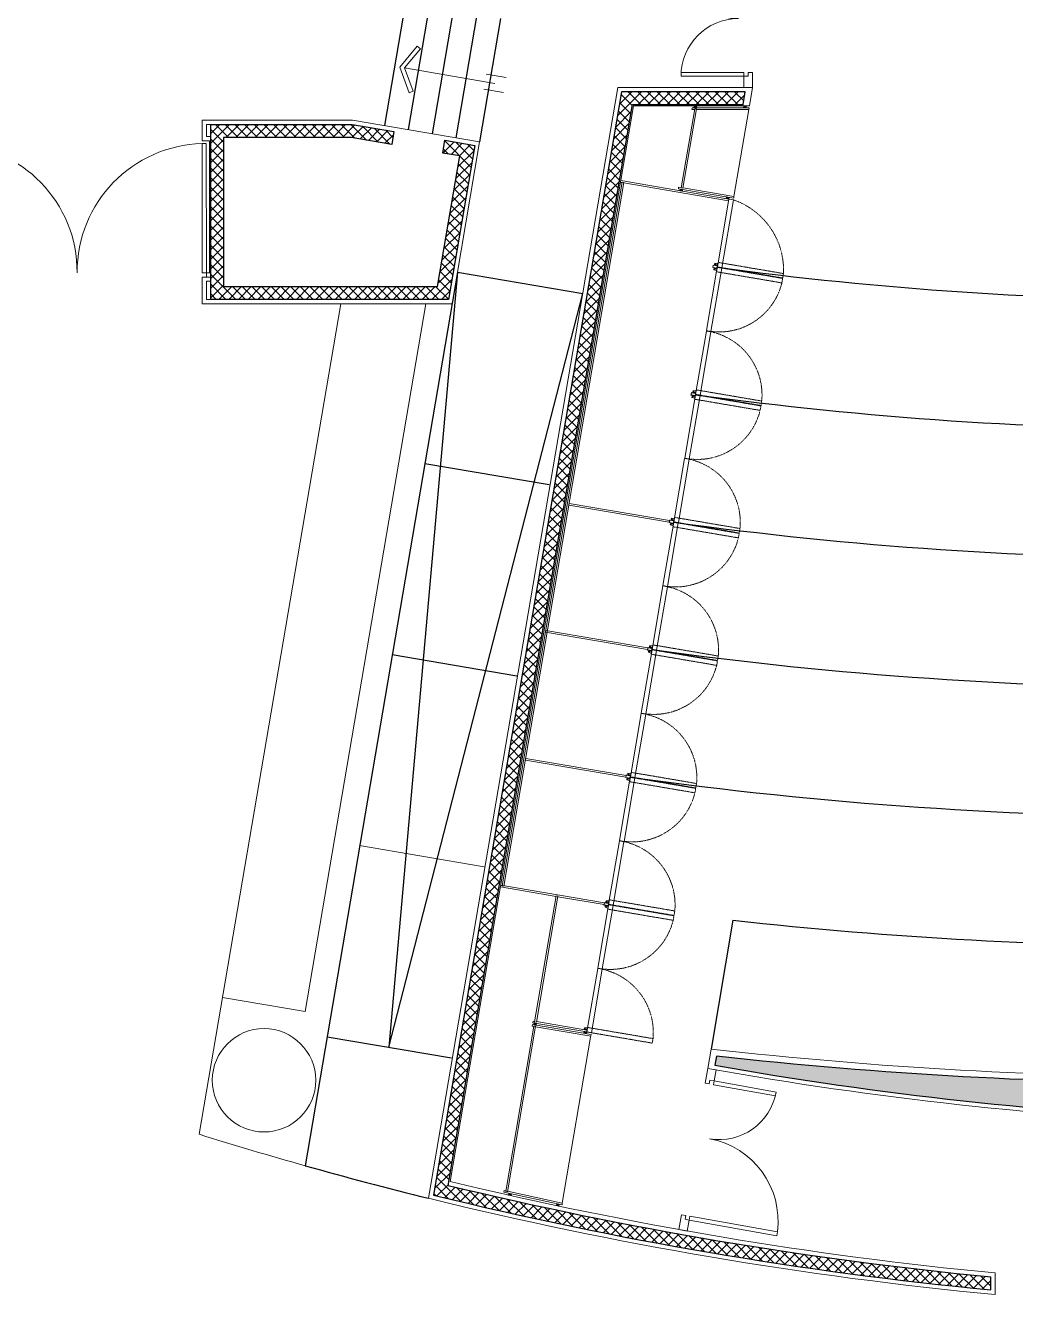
# Model space of a CAD drawing. Header units: inches. Extents: x 13084 to 220150, y 6494 to 167180.
# Drawn here: x 109365 to 120853, y 120435 to 135165 of the extents above; entities that cross this region are included whole.
import ezdxf

# ---------------------------------------------------------------- set-up
doc = ezdxf.new("R2010")
doc.units = ezdxf.units.IN
doc.header["$MEASUREMENT"] = 0
doc.linetypes.add('Ground Floor$0$HIDDEN', pattern=[0.375, 0.25, -0.125])
for name, color, linetype, lineweight in [('Ground Floor$0$A-G23-M-Stairs-Concrete', 251, 'Continuous', 25), ('Ground Floor$0$A-G250-M-Walls-Blockwork', 7, 'Continuous', 25), ('Ground Floor$0$A-G252-H-Internal-Walls', 251, 'Continuous', 9), ('Ground Floor$0$A-G312-M-Wall-Finish-Plaster', 7, 'Continuous', 15), ('Ground Floor$0$A-G322-M-Door', 251, 'Continuous', 15), ('Ground Floor$0$A-G331-M-Floor-Finish-Screed', 251, 'Continuous', 5), ('Ground Floor$0$A-G4-M-Furniture-Built-In', 251, 'Continuous', 9), ('Ground Floor$0$A-Z036-G-Stair-Symbology', 251, 'Continuous', 15)]:
    doc.layers.add(name, color=color, linetype=linetype, lineweight=lineweight)

# ---------------------------------------------------------------- blocks, each defined once
blk = doc.blocks.new('Ground Floor$0$d1a')
at = {"layer": 'Ground Floor$0$A-G322-M-Door'}
for points in [[(-1064.145518771998, -129.9999999967986), (-1064.145518772028, -174.9999999958491), (-34.14551877198392, -174.9999999998545), (-34.14551877198392, -129.9999999998472)], [(15.85448122795788, -174.999999999829), (15.85448122797243, -129.9999999998436), (-34.14551877202757, -129.9999999998472), (-34.14551877204212, -0.1244833947312145), (65.85448122797243, -0.1244833947275765), (65.85448122795788, -174.9999999998363)]]:
    blk.add_lwpolyline(points, close=True, dxfattribs=at)
at = {"layer": 'Ground Floor$0$A-G322-M-Door', "elevation": 1.589085984569213e-09}
blk.add_lwpolyline([(-764.145518772013, -1769.999999999989), (-34.14551877199847, -1770.00000000076), (-34.14551877199847, -1725.000000000782), (-764.1455187719839, -1725.000000000935)], dxfattribs=at)
blk.add_lwpolyline([(15.85448122798698, -1725.000000000771), (15.85448122801608, -1770.00000000076), (-34.14551877199847, -1770.00000000076), (-34.16164668121201, -1899.977662317473), (65.83835331877344, -1899.977662317473), (65.85448122798698, -1725.000000000779)], close=True, dxfattribs=at)
at = {"layer": 'Ground Floor$0$A-G322-M-Door'}
for centre, radius, start, end in [((-94.866970790099, -130.7306197910475, 1.589085984569213e-09), 969.2788233440353, 179.9568117720133, 180.0431882269446), ((-94.12506130279507, -128.8975768024175), 971.1154006260662, 182.7210643395138, 269.7037918407655), ((-94.8621055810072, -1769.270104138002, 1.589085984569213e-09), 669.2838111904742, 90.36669521781519, 180.0624846437676)]:
    blk.add_arc(centre, radius, start, end, dxfattribs=at)
blk = doc.blocks.new('Ground Floor$0$Door11-fire doors-recessed-2')
at = {"layer": 'Ground Floor$0$A-G322-M-Door', "elevation": 1.50209137277303e-07}
blk.add_lwpolyline([(49.99850944527134, 50.00000000004002), (99.97737898920604, 50.00000000003274), (99.9773789891915, 1548.546521719887), (49.99850944527134, 1549.999999999894)], close=True, dxfattribs=at)
at = {"layer": 'Ground Floor$0$A-G322-M-Door'}
for points in [[(3049.997018890252, 50), (3000.01870144585, 49.99999999999636), (2998.964295675047, 1548.527659881343), (3048.942613119478, 1549.999999999894)], [(0, 50), (50, 50), (50, 0), (0, 0)], [(3099.997018890252, 50), (3049.997018890252, 50), (3049.997018890252, 0), (3099.997018890252, 0)]]:
    blk.add_lwpolyline(points, close=True, dxfattribs=at)
for centre, radius, start, end in [((58.55744175431028, 57.61323056094625, -9.587902660065205e-08), 1491.460498864947, 359.7075297167405, 88.47652468749833), ((3040.989082433225, 58.05884804784728, 5.450460092166735e-08), 1491.01235198478, 91.54712719202936, 180.3096823633792)]:
    blk.add_arc(centre, radius, start, end, dxfattribs=at)
blk = doc.blocks.new('Ground Floor$0$A$C647553F4')
for p, q in [((1.999999999992724, 0), (0, 0)), ((2, -20.79523597040679), (1.999999999992724, 0)), ((2, -20.79523597040679), (0, -20.79523597040679)), ((17.43575404337025, -7.647512015653774), (1.999999999992724, -7.64751201566105)), ((17.43575404337025, -12.56112209789717), (2, -12.56112209789717)), ((5, -36.08501475272351), (29.8715080867405, -36.08501475272351)), ((4.999999999992724, -39.21001475272351), (5, -36.08501475272351)), ((10.17399289176683, -12.56112209789717), (7.601248866441892, -36.08501475272351)), ((11.18544759857468, -3.312882975005778), (10.71138103442354, -7.647512015653774)), ((11.18575404337025, -3.307262309506768), (23.68575404337025, -3.307262309506768)), ((13.05455135922966, -5.458674675843213), (21.30447264556278, -5.458674675785005)), ((13.05455135923694, -7.647512015653774), (13.05455135922966, -5.458674675843213)), ((13.05455135922966, -15.33656129468), (13.05455135922966, -12.56112209789717)), ((21.30447264556278, -15.33656129462179), (13.05455135922966, -15.33656129468)), ((21.30447264556278, -5.458674675785005), (21.30447264556278, -15.33656129462179)), ((23.68606048816582, -3.312882975005778), (27.27025922029861, -36.08501475272351)), ((29.87150808674778, -39.21001475272351), (29.8715080867405, -36.08501475272351))]:
    blk.add_line(p, q)
at = {"elevation": -5.988929617015834e-10}
blk.add_lwpolyline([(5, -36.08501475272351), (29.87150808674778, -36.08501475272351), (29.87150808674778, -39.21001475272351), (5, -39.21001475272351)], close=True, dxfattribs=at)
blk.add_circle((17.43575404337025, -10.10431705677183), 2.456805041121697)
blk = doc.blocks.new('Ground Floor$0$A$C05DB4EB2')
h = blk.add_hatch(color=256)
h.paths.add_polyline_path([(-13, -48), (13, -48), (13, -2), (-13, -2)], flags=16)
h.paths.add_polyline_path([(-15, -50), (15, -50), (15, 0), (-15, 0)])
for points in [[(-15, -50), (15, -50), (15, 0), (-15, 0)], [(-13, -48), (13, -48), (13, -2), (-13, -2)]]:
    blk.add_lwpolyline(points, close=True)

msp = doc.modelspace()

# ---------------------------------------------------------------- hatches: boundary and pattern name
at = {"layer": 'Ground Floor$0$A-G252-H-Internal-Walls'}
h = msp.add_hatch(dxfattribs=at)
h.set_pattern_fill('ANSI37', color=256, scale=25, style=0)
h.set_pattern_definition([(45, (117276.6772917206, 123034.9811251686), (-56.1266007566822, 56.12660075668221), []), (135, (117276.6772917206, 123034.9811251686), (-56.12660075668221, -56.1266007566822), [])])
edge = h.paths.add_edge_path()
edge.add_line((117716.695784253, 134394.5694523478), (116281.2867418746, 134394.5694523478))
edge.add_line((116281.2867418746, 134394.5694523478), (114098.7199411378, 121590.1740590626))
edge.add_arc((124928.8211311508, 165673.8691369485), 45394.52900412062, 256.1974172004468, 264.4838833277669)
edge.add_line((120565.238315164, 120489.5531798161), (120565.238315164, 120640.2533614777))
edge.add_arc((124928.8211311507, 165673.8691369487), 45244.52900412079, 256.3741324426733, 264.46553865148036, ccw=False)
edge.add_line((114270.0740742919, 121702.7591215917), (116407.8820697717, 134244.5694523487))
edge.add_line((116407.8820697717, 134244.5694523487), (117691.1276093869, 134244.5694523487))
edge.add_line((117691.1276093869, 134244.5694523487), (117716.695784253, 134394.5694523478))
h = msp.add_hatch(dxfattribs=at)
h.set_pattern_fill('ANSI37', color=256, scale=25, style=0)
h.set_pattern_definition([(45, (31615.2386858852, 164129.5694537289), (-56.1266007566822, 56.12660075668221), []), (135, (31615.2386858852, 164129.5694537289), (-56.12660075668221, -56.1266007566822), [])])
h.paths.add_polyline_path([(113143.5626018421, 133864.5686560513), (113615.8068916698, 133784.0666829219), (113641.0115311441, 133931.9339414756), (113156.2560917473, 134014.5686502423), (111515.2297312914, 134014.569388008), (111515.2297312914, 131984.5694404759), (114272.7744599858, 131984.5685094887), (114577.5019945278, 133772.3038668415), (114232.4803894217, 133831.1143516682), (114207.2757499492, 133683.2470931251), (114404.4300965215, 133649.6412477635), (114146.1791392806, 132134.5685516786), (111665.2297312913, 132134.5693905235), (111665.2297312913, 133864.5693219082)])
h = msp.add_hatch(dxfattribs=at)
h.set_pattern_fill('AR-CONC', color=256, scale=1.5, angle=90, style=0)
h.set_pattern_definition([(140, (31615.2386858852, 164129.5694537289), (23.90862830835465, 273.277003494006), [28.575, -314.325]), (85.00000000000001, (31615.2386858852, 164129.5694537289), (-286.58496432327, -52.86423896350047), [22.86, -251.46]), (190.451, (31617.2310608852, 164152.3424537289), (-262.6750317304378, 220.4137524989389), [24.285, -267.135]), (136.1842, (31539.0386858852, 164129.5694537289), (63.06349189909075, 406.6185613381949), [42.86249999999999, -471.4874999999999]), (186.6356, (31544.2939358852, 164163.4543037289), (-371.1383338350738, 356.1063516993557), [36.4275, -400.7025]), (81.18400000000004, (31539.0386858852, 164129.5694537289), (-371.1376767908965, 356.1069087209009), [34.29, -377.19]), (111, (31558.0886858852, 164167.6694537289), (153.3982777751438, 227.4223197530749), [28.575, -314.325]), (56.00000000000004, (31558.0886858852, 164167.6694537289), (-276.2819491834789, 92.70304252147062), [22.86, -251.46]), (161.4514, (31570.8718358852, 164186.621203729), (-122.8842865740862, 320.1247361551867), [24.285, -267.1349999999999]), (127.5, (31615.2386858852, 164129.5694537289), (-126.8325583097297, 4.632904875887733), [0, -248.412, 0, -255.27, 0, -252.4125]), (97.50000000000001, (31615.2386858852, 164129.5694537289), (-150.2708622271793, 100.2294937654586), [0, -145.542, 0, -242.697, 0, -96.20250000000001]), (57.49999999999999, (31615.2386858852, 164044.6064537289), (8.5931159890102, 203.3858927503071), [0, -95.24999999999999, 0, -297.1799999999999, 0, -394.3349999999999]), (47.5, (31615.2386858852, 164006.5064537289), (-38.13973654999951, 222.1937720790271), [0, -123.825, 0, -197.358, 0, -280.035])])
h.paths.add_polyline_path([(124990.2366295901, 122918.345832586, -0.03661339561450348), (117381.1117075288, 123201.3168010744), (117363.1833047323, 123096.136809354, 0.0443188800773609), (124990.2366295901, 122429.5689979507)])

# ---------------------------------------------------------------- linework, layer by layer
at = {"layer": 'Ground Floor$0$A-G23-M-Stairs-Concrete'}
for p, q in [((113774.7865492386, 135430.9138925617, -2.32209878939447e-09), (113531.141701042, 134001.5303932002, -2.32209878939447e-09)), ((114050.8054318543, 135383.8652322236, -2.32209878939447e-09), (113807.1600212299, 133954.4784332853, -2.32209878939447e-09)), ((114326.82431447, 135336.8165718855, -2.32209878939447e-09), (114083.1783414178, 133907.4264733704, -2.32209878939447e-09)), ((114602.8431970856, 135289.7679115474, -2.32209878939447e-09), (114359.1966616058, 133860.3745134556, -2.32209878939447e-09)), ((114878.8620797013, 135242.7192512093, -2.322098789390103e-09), (114635.2149817937, 133813.3225535407, -2.322098789390129e-09)), ((114377.21768383, 132299.7379921843), (112609.7569525218, 121930.6322042355, -2.926282360616379e-09)), ((114377.21768383, 132299.7379921843), (113580.6607289693, 123305.7045446937, -2.926286595155128e-09)), ((114377.21768383, 132299.7379921843), (115831.2457262298, 132051.8923708013, -2.926941876320255e-09)), ((113580.6607289693, 123305.7045446937, -2.926286595155128e-09), (115831.2457262298, 132051.8923708013, -2.926941876320255e-09)), ((113999.1480919063, 130081.7291140132, -3.139179352452352e-09), (115443.3183169674, 129835.5638019375, -3.139160392129881e-09)), ((113621.0784999769, 127863.7202358393, -3.504883282636004e-09), (115065.248725038, 127617.5549237636, -3.504864322313534e-09)), ((117574.1154517131, 124779.9521381563, -2.925731990587337e-09), (117319.072413808, 123283.6992414846, -2.926201642668762e-09)), ((112864.9393161343, 123427.7024794849, -2.926282555360383e-09), (114309.1095412759, 123181.5371674031, -2.926290706787947e-09))]:
    msp.add_line(p, q, dxfattribs=at)
for centre, radius, start, end in [((123115.2386738071, 174946.0634770981, -2.925731990587337e-09), 42971.20744292505, 262.3405850002866, 277.5833651189155), ((123115.2386738071, 174946.0634770981, -2.925731990587337e-09), 44471.20744292505, 262.272628914455, 277.6538894714514), ((123115.2386738071, 174946.0634770981, -2.925731990587337e-09), 45971.20744292505, 262.2091100014123, 277.7198087592133), ((123115.2386738071, 174946.0634770981, -2.925731990587337e-09), 47471.20744292505, 262.1496073433401, 277.7815598498902), ((123115.2386738071, 174946.0634770981, -2.925731990587337e-09), 48971.20744292505, 262.0937516377342, 277.8395260388666), ((123115.2386738071, 174946.0634770981, -2.925731990587337e-09), 50471.20744292505, 263.696916223226, 276.303083776774), ((124920.6054084345, 165675.8973960467, -2.926282360616379e-09), 45444.5290041204, 254.2822684083973, 256.1494318315328)]:
    msp.add_arc(centre, radius, start, end, dxfattribs=at)
at = {"layer": 'Ground Floor$0$A-G250-M-Walls-Blockwork'}
for p, q in [((116281.2867418746, 134394.5694523478, -2.927078967523952e-09), (114098.7199411378, 121590.1740590625, -2.927078967523952e-09)), ((117716.695784253, 134394.5694523478, -2.927078967523952e-09), (116281.2867418746, 134394.5694523478, -2.927078967523952e-09)), ((117691.1276093869, 134244.5694523487, -2.927078967523952e-09), (117716.695784253, 134394.5694523478, -2.927078967523952e-09)), ((114270.0740742919, 121702.7591215917, -2.927078967523952e-09), (116407.8820697717, 134244.5694523487, -2.927078967523952e-09)), ((116407.8820697717, 134244.5694523487, -2.927078967523952e-09), (117691.1276093869, 134244.5694523487, -2.927078967523952e-09)), ((111515.2297312914, 131984.5694404759, -1.999767462734786e-08), (111515.2297312914, 134014.569388008, -1.999769538224225e-08)), ((111515.2297312914, 134014.569388008, -3.049713357769913e-07), (113156.2560917473, 134014.5686502423, -3.051154499679768e-07)), ((113156.2560917473, 134014.5686502423, -3.051154499679497e-07), (113641.0115311441, 133931.9339414756, -2.931917125260138e-09)), ((113641.0115311441, 133931.9339414756, -2.931917125266914e-09), (113615.8068916698, 133784.0666829219)), ((113143.5626018421, 133864.5686560513, -3.049779236416039e-07), (111665.2297312913, 133864.5693219082, -3.04977923641631e-07)), ((111665.2297312913, 133864.5693219082, -3.04977923641631e-07), (111665.2297312913, 132134.5693905235, -1.999767462734781e-08)), ((113615.8068916698, 133784.0666829219, -2.931917125260138e-09), (113143.5626018421, 133864.5686560513, -1.731452955103642e-07)), ((114207.2757499492, 133683.2470931251, -2.931917125266067e-09), (114232.4803894217, 133831.1143516682, -2.931917125266067e-09)), ((114232.4803894217, 133831.1143516682, -2.93191712526522e-09), (114577.5019945278, 133772.3038668415, -2.93191712526522e-09)), ((114577.5019945278, 133772.3038668415, -2.931917125264797e-09), (114272.7744599858, 131984.5685094887)), ((114146.1791392806, 132134.5685516786), (114404.4300965215, 133649.6412477635)), ((114404.4300965215, 133649.6412477635, -2.931917125266067e-09), (114207.2757499548, 133683.2470931241, -2.931917125266067e-09)), ((111665.2297312913, 132134.5693905235, -1.999767462735458e-08), (114146.1791392806, 132134.5685516786)), ((114272.7744599858, 131984.5685094887), (111515.2297312914, 131984.5694404759)), ((120565.238315164, 120489.5531798161, -2.927078967523952e-09), (120565.238315164, 120640.2533614777, -2.927078967523952e-09))]:
    msp.add_line(p, q, dxfattribs=at)
at = {"layer": 'Ground Floor$0$A-G250-M-Walls-Blockwork', "elevation": -2.925731990587337e-09}
msp.add_lwpolyline([(128849.365672715, 123201.3168046902, -0.05523875075301291), (117381.1117075288, 123201.3168010744), (117363.1833047323, 123096.136809354, 0.0672960089040838), (128949.0289713858, 122616.6251212734)], format="xyb", close=True, dxfattribs=at)
at = {"layer": 'Ground Floor$0$A-G250-M-Walls-Blockwork'}
for centre, radius, start, end in [((124928.8211311507, 165673.8691369487, -2.927078967523952e-09), 45244.52900412079, 256.3741324424906, 264.46553865142), ((124928.8211311508, 165673.8691369485, -2.927078967523952e-09), 45394.52900412062, 256.1974172004753, 264.4838833277429)]:
    msp.add_arc(centre, radius, start, end, dxfattribs=at)
at = {"layer": 'Ground Floor$0$A-G312-M-Wall-Finish-Plaster'}
for p, q in [((116239.0882992517, 134444.5694524029, -2.927092174941941e-09), (114041.6179931173, 121552.7401369155, -2.926282360616379e-09)), ((116239.0882992517, 134444.5694524029, -2.927092174941941e-09), (117801.3002605888, 134444.5694524028, -2.926939931572025e-09)), ((117801.3002605888, 134444.5694524028, -2.926826885385861e-09), (117764.652543251, 134229.5694523487, -2.927463433015126e-09)), ((114293.1084780843, 121748.6250480911, -2.926282360616379e-09), (116420.5416025613, 134229.5694523487, -2.927078967523952e-09)), ((116420.5416025613, 134229.5694523487, -2.927078967523951e-09), (117764.652543251, 134229.5694523487, -2.927099998377102e-09)), ((117691.1276093869, 134244.5694523487, -2.927078967523952e-09), (117688.5707919003, 134229.5694523487, -2.927078967523952e-09)), ((113161.3437649085, 134064.568664195, -3.049779236416039e-07), (111415.2295771762, 134064.5694535333, -3.049779236416039e-07)), ((111415.2295771762, 134064.5694535333, -3.049779236416039e-07), (111415.2295771467, 133824.2621184845, -2.117865923752211e-08)), ((113161.3437649085, 134064.568664195), (114635.214981793, 133813.3225535408)), ((111465.2295771721, 134014.5714462145, -3.249755982689246e-07), (111465.229577152, 133874.2621184845, -2.215590387195964e-08)), ((111515.2297312914, 134014.5714021061, -3.249755982689517e-07), (111465.2295771721, 134014.5714462145, -3.249755982689246e-07)), ((111415.2295771467, 133824.2621184845, -1.999767462734781e-08), (111500.2297312914, 133824.2621184845, -1.999767462734781e-08)), ((111465.229577152, 133874.2621184845, -1.999767462736136e-08), (111515.2297312914, 133874.2621184845, -1.999767462734781e-08)), ((111500.2297312914, 133823.2621184845, -1.99976746273477e-08), (111500.2297312913, 132294.4497719342)), ((114314.972900243, 131934.5684954254), (114635.214981793, 133813.3225535408)), ((111500.2297312913, 132294.4497719342), (111515.2297853087, 132294.4497719342)), ((111515.2297853087, 132244.4497719342), (111415.2354879012, 132244.4497594688, -1.999767462729354e-08)), ((111415.2354879012, 132244.4497594688, -1.999767462729444e-08), (111415.2354879011, 131934.569478918, -3.999547976689669e-08)), ((111515.2297312914, 132194.4527304829, -1.999767462734775e-08), (111465.2354879011, 132194.4503212754, -3.999534925464135e-08)), ((111465.2354879011, 132194.4503212754, -3.999534925464135e-08), (111465.2354879012, 131984.5714629729, -3.999534925464135e-08)), ((111515.2297312914, 131984.5714629729, -1.999767462734775e-08), (111465.2354879012, 131984.5714629729, -3.999534925464135e-08)), ((111415.2354879011, 131934.569478918, -3.999547976689669e-08), (114314.972900243, 131934.5684954254)), ((117319.0724028649, 123283.6991775144, -2.925731990587337e-09), (117280.9459668865, 123060.0240255197, -2.926279711677576e-09)), ((120615.238315164, 120434.5254226993, -2.926282360616379e-09), (120615.238315164, 120685.6656254287, -2.926282360616379e-09))]:
    msp.add_line(p, q, dxfattribs=at)
msp.add_circle((112133.728548418, 122922.0708219281), 600.0000000000011, dxfattribs=at)
for centre, radius, start, end in [((123115.2386738071, 174946.0634770981, -2.925731990587337e-09), 51986.49268539338, 263.5985721817315, 276.4014278585973), ((124929.3914559672, 165702.0727949792, -2.926279711677576e-09), 43322.546574, 259.8313305326832, 275.4344474801769), ((124928.8211311506, 165673.8691369483, -2.926282360616379e-09), 45194.5290041204, 256.3888143088579, 264.5230786486908), ((124928.8211311506, 165673.8691369483, -2.926282360616379e-09), 45444.5290041204, 256.1387627454901, 264.5532996993877)]:
    msp.add_arc(centre, radius, start, end, dxfattribs=at)
at = {"layer": 'Ground Floor$0$A-G331-M-Floor-Finish-Screed'}
msp.add_line((113243.0089080475, 125645.7113576654, -3.870587212819656e-09), (114687.1791331086, 125399.5460455897, -3.870568252497186e-09), dxfattribs=at)
at = {"layer": 'Ground Floor$0$A-G4-M-Furniture-Built-In', "extrusion": (-1.829915711460523e-26, -1.030853176985886e-15, -1)}
for p, q in [((117129.7441578618, 134194.5694523502, -2.928822717215426e-09), (116973.6008538477, 133278.5284851331, -2.928035440454942e-09)), ((117150.032624893, 134194.5694523502, -2.927634949372606e-09), (116993.3164883205, 133275.1678665391, -2.928035604297937e-09)), ((117100.8538514465, 134209.5694523501, -2.927584974088818e-09), (117097.4447614691, 134189.5694523501, -2.928805797672979e-09)), ((117100.8538514465, 134209.5694523501, -2.927584974088818e-09), (117761.2434532962, 134209.5694523516, -2.9282560595074e-09)), ((117154.984109003, 134229.5694523503, -2.927636516747677e-09), (117121.1423184782, 134209.5694523501, -2.927605591152368e-09)), ((117124.5514084561, 134229.5694523502, -2.927605591152366e-09), (117151.5750190251, 134209.5694523502, -2.927636516747677e-09)), ((117129.7441578618, 134194.5694523502, -2.928822717215427e-09), (117150.032624893, 134194.5694523502, -2.927634949372607e-09)), ((117731.176572676, 134229.5694523515, -2.928924651033267e-09), (117697.3347821512, 134209.5694523515, -2.928893725437958e-09)), ((117700.7438721291, 134229.5694523515, -2.928893725437958e-09), (117727.7674826981, 134209.5694523515, -2.928924651033267e-09)), ((117761.2434532962, 134209.5694523516, -2.9282560595074e-09), (117757.8343633183, 134189.5694523516, -2.928256059507396e-09)), ((117097.4447614691, 134189.5694523501, -2.927581509784462e-09), (117128.8918853675, 134189.5694523502, -2.927613466232966e-09)), ((117149.1803523986, 134189.5694523502, -2.927634083296518e-09), (117757.8343633183, 134189.5694523516, -2.928252575799367e-09)), ((117757.8343633183, 134189.5694523516, -2.928256059507396e-09), (117585.6256771162, 133179.2782173418, -2.928256059507395e-09)), ((116289.098672067, 133339.4116771714, -2.926943623357289e-09), (116269.3830375941, 133342.7722957655, -2.926912475123389e-09)), ((117524.6864451282, 133149.0886495303, -2.928610265674975e-09), (116272.743656189, 133362.4879302383, -2.926912475123389e-09)), ((116309.6544611885, 133340.9799671956, -2.92697477159119e-09), (116289.9388267157, 133344.3405857896, -2.926703599959534e-09)), ((117521.3258265338, 133129.3730150575, -2.928610265674975e-09), (116308.8143065398, 133336.0510585774, -2.92697477159119e-09)), ((116943.8817750633, 133288.6663525722, -2.927962170605779e-09), (116940.5211564693, 133268.9507180993, -2.9279903944247e-09)), ((117582.2650585258, 133159.5625828684, -2.928976045619204e-09), (116940.5211564693, 133268.9507180993, -2.927962170605779e-09)), ((116974.4410084961, 133283.4573937514, -2.928010450368325e-09), (116943.8817750633, 133288.6663525722, -2.927962170605779e-09)), ((116956.8761723323, 133245.8744650471, -2.92541276651625e-09), (116989.8102426358, 133260.5491716281, -2.925443692111561e-09)), ((116987.4354057811, 133240.6655062117, -2.928042901581468e-09), (116956.8761723483, 133245.8744650324, -2.928010945132982e-09)), ((116960.2367909267, 133265.5900995198, -2.928017980946328e-09), (116986.4496240414, 133240.8335371554, -2.925443692111559e-09)), ((116993.3164883205, 133275.1678665391, -2.928035604297937e-09), (116973.6008538477, 133278.5284851331, -2.928010450368324e-09)), ((117585.6256771162, 133179.2782173418, -2.928976045619198e-09), (116994.156642969, 133280.0967751573, -2.928041598602226e-09)), ((117495.1129934191, 133154.129577422, -2.921955272592494e-09), (117528.0470637226, 133168.8042840031, -2.921986198187803e-09)), ((117498.4736120135, 133173.8452118947, -2.924560487022572e-09), (117524.6864451281, 133149.0886495303, -2.921986198187803e-09)), ((117585.6256771201, 133179.2782173411, -2.928466585233128e-09), (117582.2650585258, 133159.5625828684, -2.928467591358214e-09)), ((117521.3258265338, 133129.3730150575, -2.928610265674975e-09), (117524.6864451282, 133149.0886495303, -2.929444473823044e-09)), ((117526.6580085755, 133148.7525876709, -2.929445483113189e-09), (117578.9044399304, 133139.8469483951, -2.929793082250445e-09)), ((115877.0599512843, 123483.0105787315, -2.929099544083391e-09), (115251.0885567904, 123589.7102191029, -2.928590576281223e-09)), ((115274.1648098579, 123606.0652349811, -3.197271356159495e-09), (115254.4491753853, 123609.4258535755, -3.188518558972753e-09)), ((115265.8752826452, 123587.189755157, -2.918153331343935e-09), (115292.0881157598, 123562.4331927926, -2.915579042509167e-09)), ((115880.4205698787, 123502.7262132042, -3.46641986964613e-09), (115293.8804443307, 123602.7046163866, -3.206024153346301e-09)), ((115264.0829540733, 123546.9183315631, -2.928546818397112e-09), (115244.3673196006, 123550.2789501575, -2.928532613514117e-09)), ((115927.9173274901, 123454.0532431239, -2.929022681977433e-09), (115247.7279381955, 123569.9945846302, -2.928532613514117e-09)), ((115262.5146640507, 123567.4741206843, -2.915548116913857e-09), (115295.4487343542, 123582.1488272654, -2.915579042509167e-09)), ((115284.6387431948, 123548.4866215868, -2.928561023280107e-09), (115264.923108722, 123551.8472401813, -2.928546818397112e-09)), ((115924.5567088956, 123434.3376086512, -2.929022681977433e-09), (115283.798588546, 123543.5577129686, -2.928561023280107e-09)), ((115844.1258809807, 123468.3358721504, -3.463439393639969e-09), (115877.0599512843, 123483.0105787315, -3.463470319235278e-09)), ((115847.4864995752, 123488.0515066231, -3.466044608070047e-09), (115873.6993326898, 123463.2949442587, -3.463470319235278e-09)), ((115877.0599512843, 123483.0105787315, -3.466075533665316e-09), (115880.4205698787, 123502.7262132042, -3.466419869646843e-09)), ((115927.9173274901, 123454.0532431239, -2.929022681977433e-09), (115922.7083686687, 123423.4940096912, -2.914760883634249e-09)), ((115922.7083686687, 123423.4940096912, -2.929447488938565e-09), (115593.9517884369, 121494.7882121802, -2.929447488938566e-09)), ((115590.5876062204, 121475.0516711197, -2.929241454890923e-09), (114915.7389960388, 121622.3255922351, -2.926947366310273e-09)), ((114938.6640075355, 121637.7933239881, -2.926865166460522e-09), (114919.1031782557, 121642.0621332956, -2.926794329779001e-09)), ((114957.3837912611, 121628.5903794154, -2.929447488938909e-09), (114937.8229619813, 121632.8591887229, -2.926938227372345e-09)), ((115593.9517884369, 121494.7882121802, -2.929238195291578e-09), (114958.2248368153, 121633.5245146805, -2.926936003142043e-09)), ((114970.1145432717, 121590.2030575425, -2.928590986536262e-09), (115002.7846863775, 121603.3293908073, -2.928621912131572e-09)), ((114999.4205190331, 121583.5929369958, -2.928621912131572e-09), (114973.4434424577, 121609.7326047685, -2.928590986536262e-09)), ((115525.5444753367, 121468.3961721879, -2.929176511140773e-09), (115558.3122379087, 121482.0952064771, -2.929413470783726e-09)), ((115554.9140140543, 121462.1589544187, -2.929207436736082e-09), (115528.970993989, 121488.4984204384, -2.929382545188415e-09)), ((115593.9517884369, 121494.7882121802, -2.929238195291578e-09), (115590.5876062204, 121475.0516711197, -2.929271073223018e-09))]:
    msp.add_line(p, q, dxfattribs=at)
at = {"layer": 'Ground Floor$0$A-G4-M-Furniture-Built-In'}
for p, q in [((113024.9258210567, 131934.5689329656), (111381.8101107448, 122294.9541341305, -2.926282360616379e-09)), ((114314.9729002431, 131934.5684954254), (112609.7569525218, 121930.6322042355, -2.926282360616379e-09)), ((114010.6459124136, 131934.5685986428), (112610.1623427197, 123718.3960800026)), ((111652.2734047297, 123881.6725586922), (112610.1623427197, 123718.3960800026, -2.926077690071878e-09)), ((115254.4491753853, 123609.4258535755, -3.188518558972223e-09), (115251.0885567904, 123589.7102191029, -2.929450051949858e-09)), ((115264.923108722, 123551.8472401813, -2.928546818397112e-09), (114937.8229619813, 121632.8591887229, -2.929447488938909e-09)), ((115284.6387431948, 123548.4866215868, -2.928561023280107e-09), (114957.3837912611, 121628.5903794154, -2.929447488938909e-09)), ((115247.7279381955, 123569.9945846302, -2.928532613514117e-09), (115244.3673196006, 123550.2789501575, -2.929447488938909e-09)), ((114919.1031782557, 121642.0621332956, -2.926794329779001e-09), (114915.7389960388, 121622.3255922351, -2.929447488938909e-09))]:
    msp.add_line(p, q, dxfattribs=at)
at = {"layer": 'Ground Floor$0$A-G4-M-Furniture-Built-In', "extrusion": (3.415047918259027e-16, 9.726421488203366e-16, -1)}
msp.add_line((115293.0402896821, 123597.7757077693, -2.928561023280107e-09), (115273.3246552095, 123601.1363263646, -2.928546818397112e-09), dxfattribs=at)
at = {"layer": 'Ground Floor$0$A-G4-M-Furniture-Built-In', "extrusion": (-1.829915711460523e-26, -1.030853176985886e-15, -1)}
for points, elevation in [([(-117151.5750190251, 134209.5694523502), (-117154.984109003, 134229.5694523503), (-117124.5514084561, 134229.5694523502), (-117121.1423184782, 134209.5694523501)], 2.758820374376414e-09), ([(-117727.7674826981, 134209.5694523515), (-117731.176572676, 134229.5694523515), (-117700.7438721291, 134229.5694523515), (-117697.3347821512, 134209.5694523515)], 2.758820374376413e-09), ([(-116986.4496240414, 133240.8335371554), (-116989.8102426358, 133260.5491716281), (-116960.2367909267, 133265.5900995198), (-116956.8761723323, 133245.8744650471)], 2.758820374376414e-09), ([(-117524.6864451282, 133149.0886495303), (-117528.0470637227, 133168.804284003), (-117498.4736120136, 133173.8452118947), (-117495.1129934191, 133154.129577422)], 2.758820374376413e-09), ([(-117578.9044399304, 133139.8469483951), (-117444.724577488, 132352.6582070597), (-117392.4781461329, 132361.5638463354), (-117526.6580085755, 133148.7525876709)], 2.758820374376414e-09), ([(-117318.6002652287, 131612.7287063629), (-117444.0385484322, 132348.6335021601), (-117391.792117078, 132357.5391414357), (-117266.3538338744, 131621.6343456384)], 2.758820374376414e-09), ([(-117317.9281415097, 131608.7855794684), (-117192.514411661, 130873.0248300525), (-117140.2679803068, 130881.9304693281), (-117265.6817101556, 131617.6912187439)], 2.758820374376414e-09), ([(-117066.4040047406, 130133.1769073662), (-117191.8422879442, 130869.0817031635), (-117139.59585659, 130877.9873424391), (-117014.1575733864, 130142.0825466418)], 2.758820374376414e-09), ([(-117065.7318810217, 130129.2337804717), (-116940.318151173, 129393.4730310559), (-116888.0717198188, 129402.3786703315), (-117013.4854496675, 130138.1394197473)], 2.758820374376414e-09), ([(-116834.7946922898, 129399.286858427), (-116838.1553108842, 129419.0024928998), (-115674.9325151113, 129617.276867498), (-115671.5718965168, 129597.5612330252)], 2.758820374376414e-09), ([(-116814.2077442526, 128653.6251083696), (-116939.6460274562, 129389.5299041669), (-116887.399596102, 129398.4355434424), (-116761.9613128984, 128662.5307476452)], 2.758820374376414e-09), ([(-116813.5356205337, 128649.6819814751), (-116688.121890685, 127913.9212320593), (-116635.8754593308, 127922.8268713349), (-116761.2891891795, 128658.5876207507)], 2.758820374376414e-09), ([(-116582.5984318019, 127919.7350594304), (-116585.9590503963, 127939.4506939032), (-115401.0490499579, 128141.4217093834), (-115397.6884313634, 128121.7060749107)], 3.358686756482488e-09), ([(-116562.0360371174, 127174.2173557489), (-116687.4497669661, 127909.9781051647), (-116635.203335613, 127918.8837444401), (-116509.7896057643, 127183.1229950243)], 2.758820374376414e-09), ([(-116561.3639133985, 127170.2742288544), (-116435.9501835498, 126434.5134794386), (-116383.7037521967, 126443.4191187139), (-116509.1174820454, 127179.1798681297)], 2.758820374376414e-09), ([(-116330.4267246667, 126440.3273068097), (-116333.7873432611, 126460.0429412825), (-115170.5645474881, 126658.3173158807), (-115167.2039288936, 126638.6016814079)], 2.758820374376414e-09), ([(-116309.8643299822, 125694.8096031282), (-116435.2780598309, 126430.570352544), (-116383.0316284778, 126439.4759918194), (-116257.617898629, 125703.7152424036)], 2.758820374376414e-09), ([(-116309.1922062632, 125690.8664762337), (-116183.7784764146, 124955.1057268179), (-116131.5320450616, 124964.0113660932), (-116256.9457749102, 125699.7721155091)], 2.758820374376414e-09), ([(-116183.1063526955, 124951.1625999234), (-116057.5282112496, 124214.4373022072), (-116005.2817798966, 124223.3429414826), (-116130.8599213426, 124960.0682391987)], 2.758820374376414e-09), ([(-116056.8560875305, 124210.4941753127), (-115931.2779460847, 123473.7688775966), (-115879.0315147319, 123482.6745168719), (-116004.6096561778, 124219.399814588)], 2.758820374376414e-09), ([(-115292.0881157598, 123562.4331927926), (-115295.4487343542, 123582.1488272654), (-115265.8752826452, 123587.189755157), (-115262.5146640507, 123567.4741206843)], 2.758820374376414e-09), ([(-115873.6993326899, 123463.2949442587), (-115877.0599512843, 123483.0105787315), (-115847.4864995751, 123488.0515066232), (-115844.1258809807, 123468.3358721504)], 3.338766881776959e-09), ([(-114999.4205190331, 121583.5929369958), (-115002.7846863775, 121603.3293908073), (-114973.4434424577, 121609.7326047685), (-114970.1145432716, 121590.2030575425)], 2.758820374376414e-09), ([(-115554.9140140543, 121462.1589544187), (-115558.3122379087, 121482.0952064771), (-115528.970993989, 121488.4984204384), (-115525.5444753367, 121468.3961721879)], 2.758820374376414e-09)]:
    msp.add_lwpolyline(points, close=True, dxfattribs=dict(at, elevation=elevation))
at = {"layer": 'Ground Floor$0$A-G4-M-Furniture-Built-In', "extrusion": (-1.829915711460523e-26, -1.030853176985886e-15, -1), "elevation": 2.758820374376414e-09}
for points in [[(-116309.6544611885, 133340.9799671956), (-114917.5526975664, 125173.9807242324), (-114897.8370571628, 125177.341308032), (-116289.9388267157, 133344.3405857896)], [(-115541.0038110987, 125052.4954305771), (-116078.2550175315, 124960.919554189), (-116081.6156361259, 124980.6351886617), (-114878.9615714073, 125185.6308004498), (-114875.6009528128, 125165.915165977), (-115521.2881704939, 125055.8560131972)], [(-115273.3246552095, 123601.1363263646), (-115522.1283251426, 125060.7849218154), (-115541.8439657474, 125057.4243391953), (-115293.0402896821, 123597.7757077693)]]:
    msp.add_lwpolyline(points, dxfattribs=at)
at = {"layer": 'Ground Floor$0$A-G4-M-Furniture-Built-In', "linetype": 'Ground Floor$0$HIDDEN', "ltscale": 0.25, "extrusion": (-1.829915711460523e-26, -1.030853176985886e-15, -1)}
for points, elevation in [([(-118150.2046127144, 132228.2643195347), (-117391.792117078, 132357.5391414357), (-117382.8864778025, 132305.2927100815), (-118141.2989734388, 132176.0178881806)], 2.758820374376414e-09), ([(-118159.7962810447, 132284.5354557886), (-117401.3837854085, 132413.8102776896), (-117392.4781461329, 132361.5638463354), (-118150.8906417692, 132232.2890244345)], 2.758820374376413e-09), ([(-117898.0083522252, 130748.7125205383), (-117139.595856589, 130877.9873424392), (-117130.6902173135, 130825.740911085), (-117889.1027129497, 130696.4660891841)], 2.758820374376414e-09), ([(-117907.5861152186, 130804.9020787813), (-117149.1736195824, 130934.1769006823), (-117140.2679803068, 130881.9304693281), (-117898.6804759431, 130752.6556474272)], 2.758820374376414e-09), ([(-117645.8120917372, 129269.1607215416), (-116887.399596101, 129398.4355434426), (-116878.4939568254, 129346.1891120884), (-117636.9064524617, 129216.9142901874)], 2.758820374376414e-09), ([(-117655.3898547306, 129325.3502797847), (-116896.9773590943, 129454.6251016857), (-116888.0717198188, 129402.3786703315), (-117646.4842154551, 129273.1038484305)], 2.758820374376414e-09), ([(-117393.6158312472, 127789.6089225395), (-116635.2033356109, 127918.8837444404), (-116626.2976963353, 127866.6373130863), (-117384.7101919716, 127737.3624911853)], 2.758820374376414e-09), ([(-117403.1935942406, 127845.7984807826), (-116644.7810986043, 127975.0733026836), (-116635.8754593288, 127922.8268713293), (-117394.2879549651, 127793.5520494284)], 2.758820374376414e-09), ([(-117141.444124112, 126310.2011699188), (-116383.0316284757, 126439.4759918197), (-116374.1259892001, 126387.2295604656), (-117132.5384848364, 126257.9547385646)], 2.758820374376414e-09), ([(-117151.0218871054, 126366.3907281619), (-116392.6093914691, 126495.6655500628), (-116383.7037521936, 126443.4191187087), (-117142.1162478299, 126314.1442968077)], 2.758820374376414e-09), ([(-116889.2724169767, 124830.7934172981), (-116130.8599213403, 124960.0682391991), (-116121.9542820648, 124907.8218078449), (-116880.3667777011, 124778.5469859439)], 2.758820374376413e-09), ([(-116898.85017997, 124886.9829755412), (-116140.4376843337, 125016.2577974422), (-116131.5320450582, 124964.011366088), (-116889.9445406945, 124834.736544187)], 2.758820374376414e-09), ([(-116646.3496496438, 123405.6461263251), (-115887.9371540075, 123534.9209482261), (-115879.0315147319, 123482.6745168719), (-116637.4440103682, 123353.399694971)], 2.758820374376414e-09)]:
    msp.add_lwpolyline(points, close=True, dxfattribs=dict(at, elevation=elevation))
for centre, radius, start, end in [((-117297.4422904724, 132323.775128403, 2.628992681584857e-09), 863.246289863433, 109.0292499657881, 182.6053313199621), ((-117413.0560306775, 132357.2047423675, 2.628992541118768e-09), 750.444175013452, 193.9715154349315, 277.230796550389), ((-117160.4046615672, 130875.0379906597, 2.628992541118768e-09), 750.4659691257319, 102.1165446104224, 185.3624876813841), ((-117160.85977019, 130877.652943369, 2.628992541118766e-09), 750.4441750116143, 193.9715154349315, 277.230796550389), ((-116908.2084010792, 129395.4861916631, 2.628992260186593e-09), 750.4659691257228, 102.1165446104224, 185.3624876813841), ((-116908.6635097019, 129398.1011443724, 2.628992260186595e-09), 750.4441750116416, 193.9715154349315, 277.230796550389), ((-116656.0121405929, 127915.9343926692, 2.628992119720507e-09), 750.4659691226498, 102.1165446104224, 185.3624876830638), ((-116656.4862883295, 127918.716060153, 2.628992119720506e-09), 750.4659691240122, 193.9842179962056, 277.2301610703007), ((-116403.8404334578, 126436.5266400485, 2.628991979254418e-09), 750.4659691226682, 102.1165446104224, 185.3624876830638), ((-116404.3145811942, 126439.3083075323, 2.628991979254419e-09), 750.4659691240125, 193.9842179962056, 277.2301610703007), ((-116151.6687263227, 124957.118887428, 2.62899183878833e-09), 750.4659691223122, 102.1165446104224, 185.3624876830638), ((-116150.4623380578, 124961.050504086, 2.62899183878833e-09), 752.374923256433, 194.0382683746966, 277.095355250477)]:
    msp.add_arc(centre, radius, start, end, dxfattribs=at)
at = {"layer": 'Ground Floor$0$A-G4-M-Furniture-Built-In', "linetype": 'Ground Floor$0$HIDDEN', "ltscale": 0.25, "extrusion": (-1.83001704731117e-26, -1.030853176985892e-15, -1)}
msp.add_arc((-115897.2015984725, 123475.2537593475, 2.758820374376413e-09), 752.374923256433, 102.2513504297006, 185.3084373062135, dxfattribs=at)
at = {"layer": 'Ground Floor$0$A-G4-M-Furniture-Built-In'}
msp.add_arc((124920.6054084345, 165675.8973960467, -2.926282360616379e-09), 45444.5290041204, 252.6673349724089, 254.2822684083973, dxfattribs=at)
at = {"layer": 'Ground Floor$0$A-Z036-G-Stair-Symbology'}
for p, q in [((114811.687971126, 134491.5539227641), (113764.38120023, 134670.0720736482)), ((114941.3025746316, 134558.7224831189), (114711.6443921336, 134597.8687535473)), ((114911.7315501184, 134385.2390919809), (114682.0733676203, 134424.3853624093))]:
    msp.add_line(p, q, dxfattribs=at)
at = {"layer": 'Ground Floor$0$A-Z036-G-Stair-Symbology', "elevation": -1.834039250697239e-10}
msp.add_lwpolyline([(113908.7976495497, 134924.5165870305), (113947.424226279, 134892.7677670035), (113764.38120023, 134670.0720736482), (113863.312568958, 134399.3125761173), (113816.3493235434, 134382.1529263502), (113707.6124406634, 134679.7485641163), (113908.7976495723, 134924.5165870118)], dxfattribs=at)

# ---------------------------------------------------------------- block references
at = {"layer": 'Ground Floor$0$A-G322-M-Door'}
for name, p in [('Ground Floor$0$d1a', (117735.46190727, 136344.5471147203, -4.515912869955076e-09)), ('Ground Floor$0$Door11-fire doors-recessed-2', (108415.2327664184, 132244.4497719342))]:
    msp.add_blockref(name, p, dxfattribs=at)
at = {"layer": 'Ground Floor$0$A-G322-M-Door', "rotation": 169.8374990408531}
msp.add_blockref('Ground Floor$0$d1a', (117010.5182706837, 121178.237994325, -4.515365696246789e-09), dxfattribs=at)
at = {"layer": 'Ground Floor$0$A-G4-M-Furniture-Built-In', "extrusion": (-1.016196221625672e-15, 1.732152177367835e-16, -1), "xscale": -1, "rotation": 279.6733528409255}
for name, p in [('Ground Floor$0$A$C05DB4EB2', (-117340.8675293083, 132368.2483132287, 3.231010714429142e-09)), ('Ground Floor$0$A$C647553F4', (-117355.9961269565, 132380.8859259709, 3.231010557355461e-09)), ('Ground Floor$0$A$C05DB4EB2', (-117088.6712688193, 130888.6965142321, 3.229485513756628e-09)), ('Ground Floor$0$A$C647553F4', (-117103.7998664675, 130901.3341269744, 3.229485356682946e-09)), ('Ground Floor$0$A$C05DB4EB2', (-116836.4750083323, 129409.1447152354, 3.227960032151935e-09)), ('Ground Floor$0$A$C647553F4', (-116851.6036059805, 129421.7823279777, 3.227959875078256e-09)), ('Ground Floor$0$A$C05DB4EB2', (-116584.2787478444, 127929.5929162387, 3.226434691013332e-09)), ('Ground Floor$0$A$C647553F4', (-116599.4073454925, 127942.230528981, 3.226434533939653e-09)), ('Ground Floor$0$A$C05DB4EB2', (-116332.1070407091, 126450.185163618, 3.224909498365393e-09)), ('Ground Floor$0$A$C647553F4', (-116347.2356383573, 126462.8227763603, 3.224909341291714e-09)), ('Ground Floor$0$A$C05DB4EB2', (-116079.935333574, 124970.7774109973, 3.223384305717456e-09)), ('Ground Floor$0$A$C647553F4', (-116095.0639312221, 124983.4150237396, 3.223384148643775e-09)), ('Ground Floor$0$A$C647553F4', (-115843.7396173996, 123508.9786465781, 3.221837836290504e-09))]:
    msp.add_blockref(name, p, dxfattribs=at)
at = {"layer": 'Ground Floor$0$A-G4-M-Furniture-Built-In', "extrusion": (-1.016196221625672e-15, 1.732152177367835e-16, -1), "rotation": 279.6733528409255}
for p in [(-117350.9551990648, 132351.3124742619, 3.230980071468812e-09), (-117098.7589385758, 130871.7606752653, 3.229454870796298e-09), (-116846.5626780888, 129392.2088762686, 3.227929389191608e-09), (-116594.3664176008, 127912.6570772719, 3.226404048053004e-09), (-116342.1947104656, 126433.2493246512, 3.224878855405065e-09), (-116090.0230033304, 124953.8415720305, 3.223353662757127e-09)]:
    msp.add_blockref('Ground Floor$0$A$C647553F4', p, dxfattribs=at)

doc.saveas('drawing.dxf')
